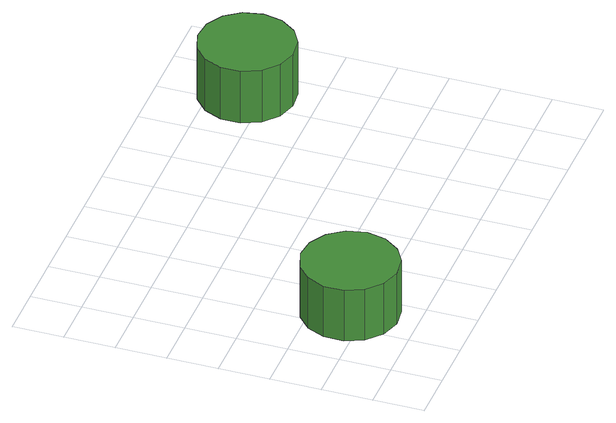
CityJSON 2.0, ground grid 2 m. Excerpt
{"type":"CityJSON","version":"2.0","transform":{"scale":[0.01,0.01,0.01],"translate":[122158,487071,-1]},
"CityObjects":{
"tree1":{"type":"SolitaryVegetationObject","attributes":{"function":"something"},"geometry":[{"type":"MultiSurface","lod":"1","boundaries":[[[0,1,2,3,4,5,6,7,8,9,10,11,12,13,14]],[[15,16,17,18,19,20,21,22,23,24,25,26,27,28,29]],[[0,29,28,1]],[[1,28,27,2]],[[2,27,26,3]],[[3,26,25,4]],[[4,25,24,5]],[[5,24,23,6]],[[6,23,22,7]],[[7,22,21,8]],[[8,21,20,9]],[[9,20,19,10]],[[10,19,18,11]],[[11,18,17,12]],[[12,17,16,13]],[[13,16,15,14]],[[14,15,29,0]]]}]},
"tree2":{"type":"SolitaryVegetationObject","attributes":{"function":"something"},"geometry":[{"type":"MultiSurface","lod":"1","boundaries":[[[30,31,32,33,34,35,36,37,38,39,40,41,42,43,44]],[[45,46,47,48,49,50,51,52,53,54,55,56,57,58,59]],[[30,59,58,31]],[[31,58,57,32]],[[32,57,56,33]],[[33,56,55,34]],[[34,55,54,35]],[[35,54,53,36]],[[36,53,52,37]],[[37,52,51,38]],[[38,51,50,39]],[[39,50,49,40]],[[40,49,48,41]],[[41,48,47,42]],[[42,47,46,43]],[[43,46,45,44]],[[44,45,59,30]]]}]}
},
"vertices":[
[468,255,310],[451,332,310],[405,395,310],[338,434,310],[260,443,310],[185,418,310],[127,366,310],[95,295,310],[95,216,310],[127,145,310],[185,92,310],[260,68,310],[338,76,310],[405,116,310],[451,179,310],[451,179,82],[405,116,82],[338,76,82],[260,68,82],[185,92,82],[127,145,82],[95,216,82],[95,295,82],[127,366,82],[185,418,82],[260,443,82],[338,434,82],[405,395,82],[451,332,82],[468,255,82],
[1656,1071,296],[1640,1147,296],[1595,1210,296],[1528,1248,296],[1450,1257,296],[1377,1233,296],[1319,1181,296],[1287,1110,296],[1287,1032,296],[1319,961,296],[1377,909,296],[1450,885,296],[1528,893,296],[1595,932,296],[1640,995,296],[1640,995,64],[1595,932,64],[1528,893,64],[1450,885,64],[1377,909,64],[1319,961,64],[1287,1032,64],[1287,1110,64],[1319,1181,64],[1377,1233,64],[1450,1257,64],[1528,1248,64],[1595,1210,64],[1640,1147,64],[1656,1071,64]
]}
